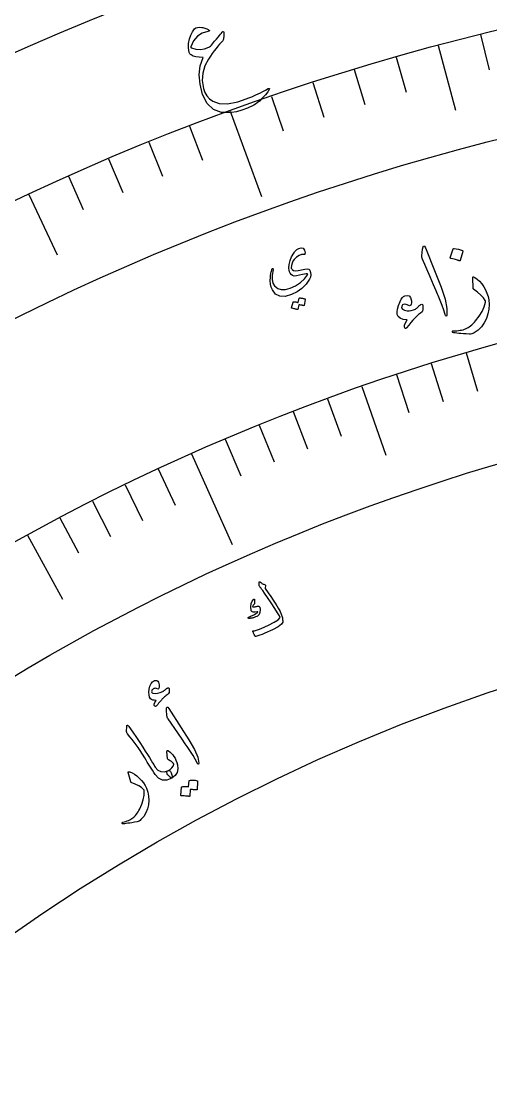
# Model space of a CAD drawing. Header units: millimetres. Extents: x -93 to 93, y -93 to 102.
# Drawn here: x -35.63 to -19.91, y 45.86 to 81.67 of the extents above; entities that cross this region are included whole.
import ezdxf

# ---------------------------------------------------------------- set-up
doc = ezdxf.new("R2010")
doc.units = ezdxf.units.MM
for name, color, linetype in [('ENGRAVE', 7, 'Continuous'), ('ENGRAVE_FINE', 8, 'Continuous'), ('TEXT', 5, 'Continuous')]:
    doc.layers.add(name, color=color, linetype=linetype)

msp = doc.modelspace()

# ---------------------------------------------------------------- linework, layer by layer
at = {"layer": 'ENGRAVE'}
for points in [[(-21.6664, 80.8601), (-21.087, 78.6978)], [(-28.6314, 78.664), (-27.5873, 75.7956)], [(-35.3784, 75.8693), (-34.4324, 73.8405)], [(-24.2251, 69.4327), (-23.4207, 67.1271)], [(-29.9242, 67.1737), (-28.5691, 64.1319)], [(-35.4212, 64.4445), (-34.245, 62.3045)]]:
    msp.add_lwpolyline(points, dxfattribs=at)
for radius in [90.65, 90.65, 88.2219, 83.7125, 83.7125, 80.1513, 73.5375, 73.5375, 69.6525, 62.4375, 62.4375]:
    msp.add_circle((0, 0), radius, dxfattribs=at)
at = {"layer": 'ENGRAVE_FINE'}
for points in [[(-20.2519, 81.2259), (-19.9565, 80.0411)], [(-23.0743, 80.4696), (-22.7377, 79.2959)], [(-24.4752, 80.0547), (-24.1182, 78.887)], [(-25.8686, 79.6153), (-25.4913, 78.4541)], [(-27.2541, 79.1517), (-26.8566, 77.9972)], [(-29.9999, 78.1524), (-29.5623, 77.0124)], [(-31.3593, 77.6169), (-30.9019, 76.4848)], [(-32.7091, 77.0578), (-32.232, 75.9338)], [(-34.0489, 76.4752), (-33.5523, 75.3597)], [(-20.725, 70.5566), (-20.3496, 69.2786)], [(-21.8977, 70.2015), (-21.5011, 68.93)], [(-23.0645, 69.8269), (-22.6467, 68.5621)], [(-25.3792, 69.0193), (-24.9195, 67.7691)], [(-26.5265, 68.5865), (-26.046, 67.3442)], [(-27.6666, 68.1346), (-27.1655, 66.9005)], [(-28.7993, 67.6636), (-28.2776, 66.438)], [(-31.041, 66.665), (-30.4787, 65.4575)], [(-32.1494, 66.1376), (-31.567, 64.9396)], [(-33.2491, 65.5916), (-32.6468, 64.4036)], [(-34.3398, 65.0272), (-33.7178, 63.8494)]]:
    msp.add_lwpolyline(points, dxfattribs=at)
at = {"layer": 'TEXT'}
for points in [[(-29.8234, 81.4157), (-29.7785, 81.4472), (-29.7241, 81.4662), (-29.6601, 81.4726), (-29.5867, 81.4664), (-29.5478, 81.4591), (-29.5114, 81.4507), (-29.4775, 81.441), (-29.4462, 81.4303), (-29.4174, 81.4186), (-29.3913, 81.4061), (-29.3678, 81.393), (-29.347, 81.379), (-29.331, 81.3639), (-29.3307, 81.3512), (-29.346, 81.3408), (-29.3769, 81.3327), (-29.5708, 81.2766), (-29.7313, 81.1718), (-29.8581, 81.0184), (-29.9508, 80.8167), (-29.9514, 80.8056), (-29.9475, 80.7957), (-29.9391, 80.787), (-29.9262, 80.7795), (-29.7797, 80.7361), (-29.6346, 80.725), (-29.4907, 80.746), (-29.348, 80.7994), (-29.3241, 80.8138), (-29.2952, 80.8381), (-29.2614, 80.8721), (-29.2227, 80.9158), (-29.1541, 81.001), (-29.0933, 81.0761), (-29.0404, 81.1412), (-28.9955, 81.1963), (-28.9585, 81.2414), (-28.9296, 81.2765), (-28.9087, 81.3017), (-28.8958, 81.3169), (-28.8752, 81.3324), (-28.8604, 81.3304), (-28.8515, 81.3107), (-28.8483, 81.2735), (-28.8507, 81.172), (-28.8569, 81.0949), (-28.8668, 81.0421), (-28.8805, 81.0138), (-28.9345, 80.9598), (-28.9904, 80.8995), (-29.0482, 80.833), (-29.1078, 80.7601), (-29.1693, 80.6809), (-29.2326, 80.5955), (-29.2977, 80.5037), (-29.3646, 80.4056), (-29.4869, 80.1777), (-29.5543, 79.938), (-29.5673, 79.6867), (-29.5261, 79.4237), (-29.4789, 79.2897), (-29.4121, 79.1737), (-29.3257, 79.0757), (-29.2198, 78.9955), (-29.0009, 78.9163), (-28.7201, 78.9101), (-28.3768, 78.976), (-27.9705, 79.1133), (-27.9094, 79.1393), (-27.844, 79.1685), (-27.7743, 79.201), (-27.7003, 79.2367), (-27.6222, 79.2756), (-27.5403, 79.318), (-27.4546, 79.3639), (-27.3651, 79.4131), (-27.3493, 79.4206), (-27.3368, 79.4238), (-27.3275, 79.4227), (-27.3216, 79.4175), (-27.3259, 79.3802), (-27.3704, 79.3106), (-27.4549, 79.2084), (-27.5793, 79.0736), (-27.6564, 78.9964), (-27.7259, 78.9346), (-27.7877, 78.8883), (-27.842, 78.8574), (-28.0518, 78.7644), (-28.2465, 78.6921), (-28.4262, 78.6407), (-28.591, 78.6103), (-28.9252, 78.6151), (-29.1973, 78.7178), (-29.4077, 78.9193), (-29.5558, 79.2201), (-29.643, 79.5614), (-29.6695, 79.8811), (-29.6351, 80.1792), (-29.5392, 80.4556), (-29.6711, 80.4645), (-29.7821, 80.4818), (-29.8724, 80.5076), (-29.9418, 80.542), (-29.9633, 80.5583), (-29.9811, 80.5782), (-29.9954, 80.6016), (-30.0062, 80.6286), (-30.0226, 80.7058), (-30.0317, 80.7813), (-30.0333, 80.8551), (-30.0276, 80.9272), (-29.9979, 81.079), (-29.954, 81.211), (-29.8958, 81.3233), (-29.8234, 81.4157)], [(-22.1878, 74.0379), (-22.1734, 74.1108), (-22.1532, 74.1409), (-22.1274, 74.1283), (-22.0959, 74.0728), (-21.7681, 73.2627), (-21.5692, 72.7648), (-21.4376, 72.3589), (-21.3725, 72.0453), (-21.3737, 71.8241), (-21.38, 71.8042), (-21.3872, 71.7923), (-21.3955, 71.7885), (-21.4047, 71.7926), (-21.4136, 71.8009), (-21.4217, 71.8126), (-21.429, 71.8278), (-21.4355, 71.8465), (-21.4795, 71.9938), (-21.5329, 72.1481), (-21.5958, 72.3093), (-21.6682, 72.4774), (-21.6863, 72.5215), (-21.7365, 72.6404), (-21.8189, 72.8339), (-21.9336, 73.1021), (-22.1945, 73.6948), (-22.2061, 73.727), (-22.2135, 73.7577), (-22.2166, 73.7869), (-22.2154, 73.8146)], [(-26.1707, 73.8506), (-26.2493, 73.8491), (-26.3281, 73.8221), (-26.407, 73.7696), (-26.4858, 73.6918), (-26.5307, 73.6283), (-26.5626, 73.5603), (-26.5815, 73.4878), (-26.5874, 73.4109), (-26.5856, 73.3966), (-26.5809, 73.3827), (-26.5733, 73.3693), (-26.5628, 73.3563), (-26.5118, 73.3225), (-26.4418, 73.3084), (-26.3527, 73.3139), (-26.2446, 73.3389), (-26.1382, 73.3646), (-26.0567, 73.3712), (-26.0001, 73.3588), (-25.9683, 73.3275), (-25.9383, 73.2492), (-25.9289, 73.1733), (-25.9399, 73.0999), (-25.9715, 73.029), (-26.0919, 72.8621), (-26.2326, 72.7201), (-26.3937, 72.6029), (-26.5754, 72.5105), (-26.788, 72.4487), (-26.9664, 72.4542), (-27.1109, 72.5273), (-27.2214, 72.6681), (-27.2572, 72.7546), (-27.2802, 72.8546), (-27.2905, 72.9678), (-27.288, 73.0945), (-27.2842, 73.1309), (-27.2796, 73.1663), (-27.2741, 73.2008), (-27.2679, 73.2344), (-27.2607, 73.2673), (-27.2525, 73.2996), (-27.2434, 73.3313), (-27.2333, 73.3625), (-27.2267, 73.3763), (-27.219, 73.3837), (-27.2102, 73.3848), (-27.2003, 73.3796), (-27.1928, 73.3714), (-27.1883, 73.362), (-27.1867, 73.3516), (-27.1881, 73.34), (-27.2237, 73.1644), (-27.2282, 73.0163), (-27.2018, 72.8955), (-27.1447, 72.8022), (-27.0424, 72.7195), (-26.9224, 72.6789), (-26.7847, 72.6802), (-26.6291, 72.7233), (-26.4411, 72.8094), (-26.2809, 72.9127), (-26.1486, 73.0333), (-26.0439, 73.1715), (-26.0384, 73.182), (-26.038, 73.1907), (-26.0427, 73.1975), (-26.0526, 73.2026), (-26.0865, 73.2063), (-26.141, 73.2003), (-26.2159, 73.1845), (-26.3113, 73.1588), (-26.4097, 73.1364), (-26.4896, 73.1323), (-26.5508, 73.1465), (-26.5935, 73.1789), (-26.6243, 73.2241), (-26.6468, 73.2751), (-26.661, 73.3318), (-26.6669, 73.3943), (-26.6594, 73.5239), (-26.6298, 73.6515), (-26.5781, 73.7768), (-26.5042, 73.9), (-26.4836, 73.9303), (-26.4629, 73.9575), (-26.442, 73.9818), (-26.4209, 74.003), (-26.3998, 74.0214), (-26.379, 74.0369), (-26.3583, 74.0496), (-26.3379, 74.0594), (-26.2521, 74.0812), (-26.1884, 74.0631), (-26.1468, 74.0051), (-26.1272, 73.9074), (-26.1284, 73.8788), (-26.1361, 73.8598), (-26.1502, 73.8504), (-26.1707, 73.8506)], [(-21.1618, 74.0423), (-21.1587, 74.0478), (-21.1533, 74.0521), (-21.1457, 74.0552), (-21.1359, 74.0571), (-21.0606, 74.0494), (-20.9876, 74.0347), (-20.9168, 74.0127), (-20.8483, 73.9836), (-20.8409, 73.9783), (-20.8366, 73.9722), (-20.8353, 73.9651), (-20.8371, 73.9573), (-20.9266, 73.6515), (-20.9309, 73.6436), (-20.9383, 73.6399), (-20.9487, 73.6404), (-20.9622, 73.6451), (-20.9739, 73.6491), (-20.9922, 73.655), (-21.017, 73.6627), (-21.0485, 73.6721), (-21.087, 73.6833), (-21.1331, 73.6959), (-21.1866, 73.7101), (-21.2476, 73.7258), (-21.256, 73.729), (-21.2609, 73.7331), (-21.2624, 73.7382), (-21.2604, 73.7443)], [(-20.5083, 73.0796), (-20.5081, 73.0864), (-20.5072, 73.0919), (-20.5054, 73.0964), (-20.5028, 73.0996), (-20.4934, 73.1032), (-20.4804, 73.1022), (-20.4638, 73.0967), (-20.4436, 73.0867), (-20.3603, 73.03), (-20.2824, 72.9593), (-20.21, 72.8746), (-20.143, 72.776), (-20.082, 72.6667), (-20.0326, 72.556), (-19.9948, 72.4439), (-19.9686, 72.3305), (-19.9579, 72.1746), (-19.9682, 72.0193), (-19.9995, 71.8646), (-20.0514, 71.7105), (-20.1237, 71.5637), (-20.2169, 71.4343), (-20.331, 71.3223), (-20.466, 71.2276), (-20.5036, 71.2073), (-20.5431, 71.1934), (-20.5844, 71.1858), (-20.6276, 71.1847), (-20.7296, 71.1907), (-20.8221, 71.1969), (-20.9049, 71.2033), (-20.978, 71.2099), (-21.0413, 71.2168), (-21.0946, 71.2241), (-21.1377, 71.2318), (-21.1707, 71.2399), (-21.1781, 71.2433), (-21.1838, 71.2471), (-21.1878, 71.2515), (-21.1902, 71.2563), (-21.1915, 71.2631), (-21.1915, 71.2699), (-21.19, 71.2765), (-21.1872, 71.2832), (-21.1828, 71.2889), (-21.1764, 71.2928), (-21.1682, 71.2951), (-21.1581, 71.2955), (-21.0961, 71.2969), (-21.0374, 71.3002), (-20.9821, 71.3055), (-20.9301, 71.3128), (-20.881, 71.3222), (-20.8344, 71.3339), (-20.7903, 71.3478), (-20.7486, 71.364), (-20.708, 71.3833), (-20.6669, 71.4066), (-20.6254, 71.434), (-20.5834, 71.4654), (-20.541, 71.501), (-20.4983, 71.5411), (-20.4552, 71.5856), (-20.4118, 71.6346), (-20.2934, 71.7859), (-20.1986, 71.9403), (-20.1276, 72.098), (-20.0804, 72.259), (-20.078, 72.2717), (-20.0786, 72.2853), (-20.0822, 72.3), (-20.0888, 72.3157), (-20.1512, 72.4017), (-20.2371, 72.4928), (-20.3466, 72.5886), (-20.4799, 72.6893), (-20.4864, 72.6962), (-20.491, 72.7027), (-20.4937, 72.7089), (-20.4944, 72.7147)], [(-26.3249, 72.3867), (-26.3232, 72.3904), (-26.3201, 72.3933), (-26.3155, 72.3956), (-26.3094, 72.3972), (-26.2856, 72.3969), (-26.2621, 72.3955), (-26.239, 72.393), (-26.2163, 72.3895), (-26.1937, 72.3848), (-26.1712, 72.3789), (-26.1487, 72.3718), (-26.1262, 72.3634), (-26.1213, 72.3601), (-26.1181, 72.3559), (-26.1167, 72.3508), (-26.1171, 72.3447), (-26.1596, 72.1436), (-26.1616, 72.1404), (-26.1658, 72.1389), (-26.172, 72.1391), (-26.1803, 72.141), (-26.1864, 72.1433), (-26.1959, 72.146), (-26.2089, 72.1492), (-26.2254, 72.1527), (-26.2455, 72.1568), (-26.2694, 72.1615), (-26.2972, 72.1667), (-26.3288, 72.1726), (-26.3628, 72.0158), (-26.3651, 72.0105), (-26.3695, 72.0078), (-26.3761, 72.0077), (-26.3848, 72.0102), (-26.3923, 72.0123), (-26.4041, 72.0153), (-26.4201, 72.0193), (-26.4404, 72.0241), (-26.4651, 72.0297), (-26.4946, 72.036), (-26.5289, 72.0429), (-26.568, 72.0506), (-26.5725, 72.0526), (-26.5751, 72.0553), (-26.5759, 72.0587), (-26.5749, 72.0627), (-26.5288, 72.2584), (-26.5271, 72.2621), (-26.524, 72.265), (-26.5194, 72.2673), (-26.5134, 72.2689), (-26.4934, 72.2696), (-26.4736, 72.2691), (-26.4541, 72.2675), (-26.4347, 72.2647), (-26.4155, 72.261), (-26.3967, 72.2563), (-26.3781, 72.2508), (-26.3598, 72.2444)], [(-22.1811, 72.0174), (-22.183, 71.9913), (-22.1875, 71.969), (-22.1945, 71.9506), (-22.2042, 71.936), (-22.2611, 71.8915), (-22.3204, 71.8405), (-22.382, 71.7833), (-22.4459, 71.7196), (-22.5121, 71.6493), (-22.5804, 71.5722), (-22.6508, 71.4882), (-22.7232, 71.3975), (-22.7367, 71.3848), (-22.7502, 71.3777), (-22.7636, 71.3762), (-22.7769, 71.3804), (-22.7808, 71.3826), (-22.7838, 71.3847), (-22.7858, 71.3866), (-22.7868, 71.3884), (-22.8, 71.4247), (-22.79, 71.4824), (-22.7567, 71.5615), (-22.6999, 71.6619), (-22.8366, 71.6788), (-22.9386, 71.7155), (-23.0057, 71.772), (-23.0379, 71.8486), (-23.0433, 71.9278), (-23.0294, 72.0256), (-22.9962, 72.1423), (-22.9435, 72.2776), (-22.9047, 72.3534), (-22.8652, 72.4113), (-22.8252, 72.4511), (-22.7846, 72.473), (-22.7059, 72.4846), (-22.6437, 72.465), (-22.598, 72.4142), (-22.5687, 72.3322), (-22.563, 72.3), (-22.5618, 72.2656), (-22.565, 72.2288), (-22.5726, 72.1897), (-22.584, 72.1584), (-22.601, 72.1408), (-22.6237, 72.1367), (-22.652, 72.1462), (-22.7412, 72.1816), (-22.8104, 72.1903), (-22.8594, 72.1722), (-22.8884, 72.1274), (-22.891, 72.0697), (-22.8612, 72.0243), (-22.799, 71.9909), (-22.7044, 71.9696), (-22.6357, 71.9656), (-22.5664, 71.9739), (-22.4962, 71.9945), (-22.4252, 72.0273), (-22.403, 72.0415), (-22.3803, 72.059), (-22.3573, 72.0798), (-22.334, 72.104), (-22.3215, 72.1168), (-22.3092, 72.1289), (-22.2971, 72.1401), (-22.2853, 72.1507), (-22.2738, 72.1601), (-22.2629, 72.1683), (-22.2524, 72.1751), (-22.2425, 72.1806), (-22.2157, 72.1877), (-22.1965, 72.1789), (-22.185, 72.1544), (-22.1812, 72.114)], [(-27.6284, 62.8749), (-27.6084, 62.8592), (-27.5885, 62.8448), (-27.5685, 62.8317), (-27.5485, 62.8199), (-27.5284, 62.8094), (-27.508, 62.8003), (-27.4874, 62.7925), (-27.4665, 62.7862), (-27.4575, 62.7815), (-27.4518, 62.7738), (-27.4496, 62.7633), (-27.4506, 62.7499), (-27.4605, 62.6772), (-27.4611, 62.6694), (-27.4613, 62.6631), (-27.4608, 62.6582), (-27.4598, 62.6546), (-27.36, 62.5134), (-27.271, 62.3853), (-27.1927, 62.2703), (-27.1252, 62.1684), (-27.0684, 62.0797), (-27.0227, 62.0043), (-26.9879, 61.9422), (-26.9641, 61.8934), (-26.9232, 61.7995), (-26.9119, 61.7691), (-26.902, 61.7379), (-26.8935, 61.7059), (-26.8864, 61.6732), (-26.8807, 61.6397), (-26.8767, 61.6054), (-26.8742, 61.5702), (-26.8734, 61.5342), (-26.911, 61.4637), (-27.0238, 61.3776), (-27.2116, 61.2752), (-27.4742, 61.1561), (-27.5576, 61.122), (-27.6357, 61.0924), (-27.7085, 61.0675), (-27.776, 61.0471), (-27.7829, 61.047), (-27.7887, 61.0488), (-27.7934, 61.0525), (-27.797, 61.0582), (-27.812, 61.0866), (-27.8254, 61.1124), (-27.8373, 61.1359), (-27.8476, 61.1568), (-27.8565, 61.1756), (-27.8641, 61.1924), (-27.8703, 61.2072), (-27.8752, 61.22), (-27.8776, 61.2274), (-27.8769, 61.2324), (-27.8731, 61.2351), (-27.8663, 61.2355), (-27.8158, 61.2423), (-27.7542, 61.2583), (-27.6814, 61.2837), (-27.5973, 61.3183), (-27.3496, 61.4293), (-27.1608, 61.5272), (-27.0308, 61.6125), (-26.96, 61.6855), (-26.9856, 61.7437), (-27.0437, 61.8444), (-27.1344, 61.9875), (-27.2579, 62.173), (-27.3835, 62.3578), (-27.4792, 62.4973), (-27.545, 62.5914), (-27.5808, 62.6402), (-27.5911, 62.6534), (-27.6008, 62.6657), (-27.6097, 62.6772), (-27.618, 62.6878), (-27.6256, 62.6974), (-27.6324, 62.706), (-27.6384, 62.7134), (-27.6437, 62.7198), (-27.6541, 62.7342), (-27.6613, 62.7492), (-27.6652, 62.7647), (-27.6659, 62.7808), (-27.661, 62.8697), (-27.6601, 62.8759), (-27.6582, 62.8806), (-27.6554, 62.8837), (-27.6515, 62.8853), (-27.6458, 62.8848), (-27.64, 62.8829), (-27.6342, 62.8796), (-27.6284, 62.8749)], [(-27.8421, 62.305), (-27.8382, 62.3062), (-27.8344, 62.3061), (-27.8307, 62.3049), (-27.8271, 62.3026), (-27.825, 62.2999), (-27.8233, 62.2968), (-27.822, 62.2932), (-27.8211, 62.2892), (-27.8164, 62.1701), (-27.8168, 62.1576), (-27.8184, 62.1474), (-27.8214, 62.1395), (-27.8256, 62.1339), (-27.8468, 62.1163), (-27.8633, 62.0981), (-27.8753, 62.0794), (-27.8827, 62.0602), (-27.8822, 62.0521), (-27.8753, 62.0464), (-27.8619, 62.0429), (-27.8421, 62.0418), (-27.8297, 62.0429), (-27.817, 62.0445), (-27.8041, 62.0464), (-27.791, 62.0487), (-27.7774, 62.0515), (-27.7634, 62.0548), (-27.7489, 62.0586), (-27.7338, 62.0628), (-27.6761, 62.0645), (-27.642, 62.0301), (-27.6316, 61.9596), (-27.6448, 61.8533), (-27.6545, 61.819), (-27.6661, 61.7905), (-27.6797, 61.7677), (-27.6953, 61.7505), (-27.7146, 61.7366), (-27.7432, 61.7216), (-27.7811, 61.7056), (-27.8283, 61.6884), (-27.8526, 61.6802), (-27.876, 61.6732), (-27.8986, 61.6674), (-27.9203, 61.6629), (-27.9409, 61.6593), (-27.9604, 61.6562), (-27.9786, 61.6536), (-27.9957, 61.6516), (-28.0072, 61.6526), (-28.0164, 61.6554), (-28.0234, 61.6602), (-28.028, 61.6668), (-28.0302, 61.6748), (-28.029, 61.6818), (-28.0245, 61.6877), (-28.0166, 61.6926), (-27.9908, 61.7065), (-27.9613, 61.7217), (-27.9281, 61.7383), (-27.8911, 61.7563), (-27.8222, 61.7898), (-27.7695, 61.8185), (-27.7331, 61.8425), (-27.7129, 61.8617), (-27.7108, 61.8653), (-27.7105, 61.8691), (-27.7119, 61.8729), (-27.7151, 61.8767), (-27.718, 61.8787), (-27.7222, 61.8798), (-27.7278, 61.8801), (-27.7347, 61.8794), (-27.7962, 61.8678), (-27.8225, 61.864), (-27.8462, 61.8636), (-27.8675, 61.8667), (-27.8862, 61.8731), (-27.9039, 61.8826), (-27.9172, 61.8946), (-27.9263, 61.9092), (-27.9309, 61.9263), (-27.9444, 62.0497), (-27.9341, 62.1539), (-27.8999, 62.2391), (-27.8421, 62.305)], [(-30.7108, 59.1178), (-30.7446, 59.0916), (-30.7758, 59.0672), (-30.8046, 59.0444), (-30.8308, 59.0234), (-30.8543, 59.0041), (-30.8747, 58.9864), (-30.8921, 58.9702), (-30.9064, 58.9556), (-30.9206, 58.9401), (-30.9375, 58.9212), (-30.9571, 58.8988), (-30.9795, 58.873), (-31.0046, 58.8435), (-31.0321, 58.8103), (-31.0622, 58.7733), (-31.0948, 58.7324), (-31.1091, 58.7177), (-31.1239, 58.7099), (-31.1391, 58.709), (-31.1547, 58.7148), (-31.175, 58.7389), (-31.1753, 58.7793), (-31.1554, 58.8361), (-31.1154, 58.9094), (-31.1762, 58.9104), (-31.2268, 58.9196), (-31.267, 58.9368), (-31.2969, 58.9621), (-31.3317, 59.0215), (-31.3513, 59.0956), (-31.3556, 59.1844), (-31.3447, 59.2878), (-31.3196, 59.3886), (-31.2813, 59.4692), (-31.23, 59.5295), (-31.1657, 59.5696), (-31.1237, 59.5801), (-31.0884, 59.5746), (-31.0601, 59.5532), (-31.0385, 59.5159), (-31.0234, 59.4712), (-31.0145, 59.4277), (-31.0117, 59.3854), (-31.0149, 59.3444), (-31.023, 59.3125), (-31.036, 59.2936), (-31.0539, 59.2876), (-31.0767, 59.2944), (-31.1055, 59.3074), (-31.134, 59.313), (-31.1624, 59.3111), (-31.1905, 59.3018), (-31.2177, 59.2876), (-31.2386, 59.2694), (-31.2534, 59.2475), (-31.262, 59.2217), (-31.2642, 59.1949), (-31.258, 59.1742), (-31.2437, 59.1596), (-31.2211, 59.1511), (-31.1481, 59.1412), (-31.069, 59.1472), (-30.9836, 59.1692), (-30.8921, 59.2071), (-30.8846, 59.2113), (-30.8765, 59.2165), (-30.8677, 59.2227), (-30.8584, 59.2299), (-30.8483, 59.238), (-30.8374, 59.2466), (-30.8257, 59.2559), (-30.8132, 59.2658), (-30.7995, 59.2763), (-30.7872, 59.286), (-30.7762, 59.2946), (-30.7665, 59.3024), (-30.758, 59.3092), (-30.7502, 59.3149), (-30.7432, 59.3195), (-30.7371, 59.323), (-30.7246, 59.3279), (-30.713, 59.3293), (-30.7023, 59.3271), (-30.6925, 59.3214), (-30.6849, 59.3149), (-30.6792, 59.308), (-30.6755, 59.3004), (-30.6738, 59.2922), (-30.6755, 59.2274), (-30.6822, 59.1767), (-30.694, 59.1402), (-30.7108, 59.1178)], [(-30.7643, 58.5879), (-30.7641, 58.6535), (-30.7517, 58.683), (-30.7272, 58.6764), (-30.6905, 58.6337), (-30.27, 57.9874), (-30.0138, 57.5896), (-29.8313, 57.2603), (-29.7221, 56.9997), (-29.6858, 56.8079), (-29.6879, 56.7896), (-29.6921, 56.7781), (-29.6986, 56.7734), (-29.7074, 56.7754), (-29.7165, 56.781), (-29.7254, 56.7898), (-29.7343, 56.8018), (-29.7431, 56.8168), (-29.806, 56.9371), (-29.8783, 57.0617), (-29.96, 57.1907), (-30.051, 57.324), (-30.0741, 57.3592), (-30.1377, 57.4537), (-30.2417, 57.6074), (-30.3863, 57.8203), (-30.7123, 58.2896), (-30.7277, 58.3155), (-30.7393, 58.3409), (-30.7469, 58.3656), (-30.7506, 58.3898)], [(-32.0906, 58.0512), (-32.0897, 58.0624), (-32.0876, 58.0707), (-32.0844, 58.0761), (-32.08, 58.0785), (-32.0713, 58.0786), (-32.0594, 58.0711), (-32.0441, 58.056), (-32.0257, 58.0333), (-31.8895, 57.8412), (-31.7662, 57.6621), (-31.6556, 57.4961), (-31.5578, 57.3431), (-31.4765, 57.2111), (-31.4034, 57.0929), (-31.3387, 56.9884), (-31.2821, 56.8976), (-31.2341, 56.8206), (-31.1946, 56.7572), (-31.1638, 56.7073), (-31.1415, 56.6711), (-31.0559, 56.5729), (-30.9571, 56.5203), (-30.8452, 56.5132), (-30.72, 56.5515), (-30.6841, 56.5603), (-30.6536, 56.5518), (-30.6285, 56.5263), (-30.6087, 56.4836), (-30.5862, 56.4115), (-30.5748, 56.3576), (-30.5745, 56.3216), (-30.5854, 56.3037), (-30.7546, 56.2387), (-30.9052, 56.2379), (-31.0374, 56.3014), (-31.1513, 56.4296), (-31.1952, 56.4967), (-31.2387, 56.5643), (-31.2817, 56.6324), (-31.3244, 56.7009), (-31.3668, 56.7697), (-31.4092, 56.8388), (-31.4514, 56.9082), (-31.4936, 56.9778), (-31.5739, 57.1108), (-31.6488, 57.229), (-31.7183, 57.3326), (-31.7824, 57.4214), (-31.8466, 57.5053), (-31.9162, 57.594), (-31.9913, 57.6874), (-32.0719, 57.7857), (-32.0855, 57.804), (-32.0949, 57.8222), (-32.1003, 57.8405), (-32.1015, 57.8589)], [(-30.7354, 56.9742), (-30.7501, 57.187), (-30.7487, 57.2119), (-30.7402, 57.2252), (-30.7245, 57.2267), (-30.7017, 57.2165), (-30.6487, 57.1777), (-30.6001, 57.1336), (-30.5559, 57.0843), (-30.5161, 57.0298), (-30.4806, 56.9696), (-30.4493, 56.9034), (-30.4224, 56.8311), (-30.3997, 56.7527), (-30.3817, 56.61), (-30.4067, 56.4876), (-30.4745, 56.3856), (-30.5854, 56.3037), (-30.6039, 56.305), (-30.6324, 56.3236), (-30.6708, 56.3596), (-30.7191, 56.4129), (-30.7412, 56.4434), (-30.7551, 56.4709), (-30.7606, 56.4953), (-30.7578, 56.5167), (-30.7521, 56.5274), (-30.7439, 56.5367), (-30.7332, 56.5448), (-30.72, 56.5515), (-30.6454, 56.5951), (-30.5877, 56.6463), (-30.547, 56.7052), (-30.5233, 56.7718), (-30.523, 56.7762), (-30.5246, 56.7808), (-30.5282, 56.7858), (-30.5336, 56.7911), (-30.5654, 56.8242), (-30.6028, 56.8553), (-30.6457, 56.8842), (-30.6942, 56.911), (-30.7112, 56.9219), (-30.7237, 56.936), (-30.7318, 56.9535), (-30.7354, 56.9742)], [(-32.0537, 56.4882), (-32.0549, 56.494), (-32.0553, 56.499), (-32.0547, 56.5032), (-32.0532, 56.5065), (-32.0459, 56.5116), (-32.0345, 56.5135), (-32.0191, 56.5123), (-31.9997, 56.508), (-31.9163, 56.4771), (-31.8346, 56.4331), (-31.7547, 56.3759), (-31.6764, 56.3055), (-31.601, 56.2248), (-31.5353, 56.1405), (-31.4791, 56.0525), (-31.4326, 55.961), (-31.3905, 55.8297), (-31.3664, 55.6944), (-31.3604, 55.5553), (-31.3722, 55.4123), (-31.403, 55.2713), (-31.4553, 55.1408), (-31.5292, 55.0207), (-31.6247, 54.911), (-31.6526, 54.8856), (-31.6834, 54.8653), (-31.7172, 54.8501), (-31.7539, 54.84), (-31.8425, 54.8235), (-31.923, 54.8093), (-31.9952, 54.7972), (-32.0593, 54.7873), (-32.1149, 54.7798), (-32.162, 54.7747), (-32.2006, 54.7722), (-32.2306, 54.7721), (-32.2376, 54.7735), (-32.2433, 54.7756), (-32.2477, 54.7784), (-32.2507, 54.7821), (-32.2533, 54.7876), (-32.2547, 54.7934), (-32.2549, 54.7994), (-32.2539, 54.8057), (-32.2513, 54.8115), (-32.2467, 54.8163), (-32.2401, 54.8199), (-32.2316, 54.8224), (-32.1788, 54.8368), (-32.1293, 54.8521), (-32.083, 54.8683), (-32.0401, 54.8856), (-32, 54.9041), (-31.9626, 54.924), (-31.9278, 54.9452), (-31.8956, 54.9679), (-31.8649, 54.9931), (-31.8347, 55.0217), (-31.8049, 55.054), (-31.7756, 55.0898), (-31.7469, 55.1292), (-31.7189, 55.1726), (-31.6914, 55.2199), (-31.6646, 55.271), (-31.5953, 55.4256), (-31.5469, 55.578), (-31.5196, 55.7281), (-31.5133, 55.876), (-31.5139, 55.8874), (-31.5173, 55.8989), (-31.5235, 55.9107), (-31.5325, 55.9227), (-31.6041, 55.9832), (-31.697, 56.043), (-31.8111, 56.1019), (-31.9466, 56.1599), (-31.9536, 56.1644), (-31.959, 56.1691), (-31.9626, 56.1738), (-31.9644, 56.1786)], [(-30.0113, 56.2108), (-30.0097, 56.216), (-30.0061, 56.2207), (-30.0003, 56.2246), (-29.9925, 56.2279), (-29.9602, 56.232), (-29.9283, 56.2346), (-29.8966, 56.2357), (-29.8653, 56.2353), (-29.834, 56.2333), (-29.8024, 56.2296), (-29.7707, 56.2243), (-29.7388, 56.2172), (-29.7315, 56.2138), (-29.7264, 56.2087), (-29.7235, 56.202), (-29.7229, 56.1938), (-29.7417, 55.9142), (-29.7437, 55.9096), (-29.749, 55.9068), (-29.7574, 55.9059), (-29.769, 55.9068), (-29.7776, 55.9087), (-29.791, 55.9106), (-29.8091, 55.9124), (-29.832, 55.914), (-29.8599, 55.9157), (-29.893, 55.9174), (-29.9314, 55.9192), (-29.9751, 55.921), (-29.9904, 55.703), (-29.9924, 55.6954), (-29.9978, 55.6909), (-30.0067, 55.6895), (-30.0189, 55.6912), (-30.0294, 55.6926), (-30.0459, 55.6944), (-30.0682, 55.6966), (-30.0964, 55.6992), (-30.1308, 55.702), (-30.1718, 55.7047), (-30.2193, 55.7075), (-30.2734, 55.7102), (-30.2799, 55.712), (-30.284, 55.7151), (-30.2857, 55.7195), (-30.2851, 55.7252), (-30.2614, 55.9982), (-30.2599, 56.0035), (-30.2563, 56.0081), (-30.2505, 56.0121), (-30.2427, 56.0154), (-30.2159, 56.0202), (-30.1892, 56.0234), (-30.1624, 56.025), (-30.1358, 56.025), (-30.1092, 56.0236), (-30.0829, 56.021), (-30.0567, 56.0171), (-30.0309, 56.012)]]:
    msp.add_lwpolyline(points, close=True, dxfattribs=at)

doc.saveas('drawing.dxf')
